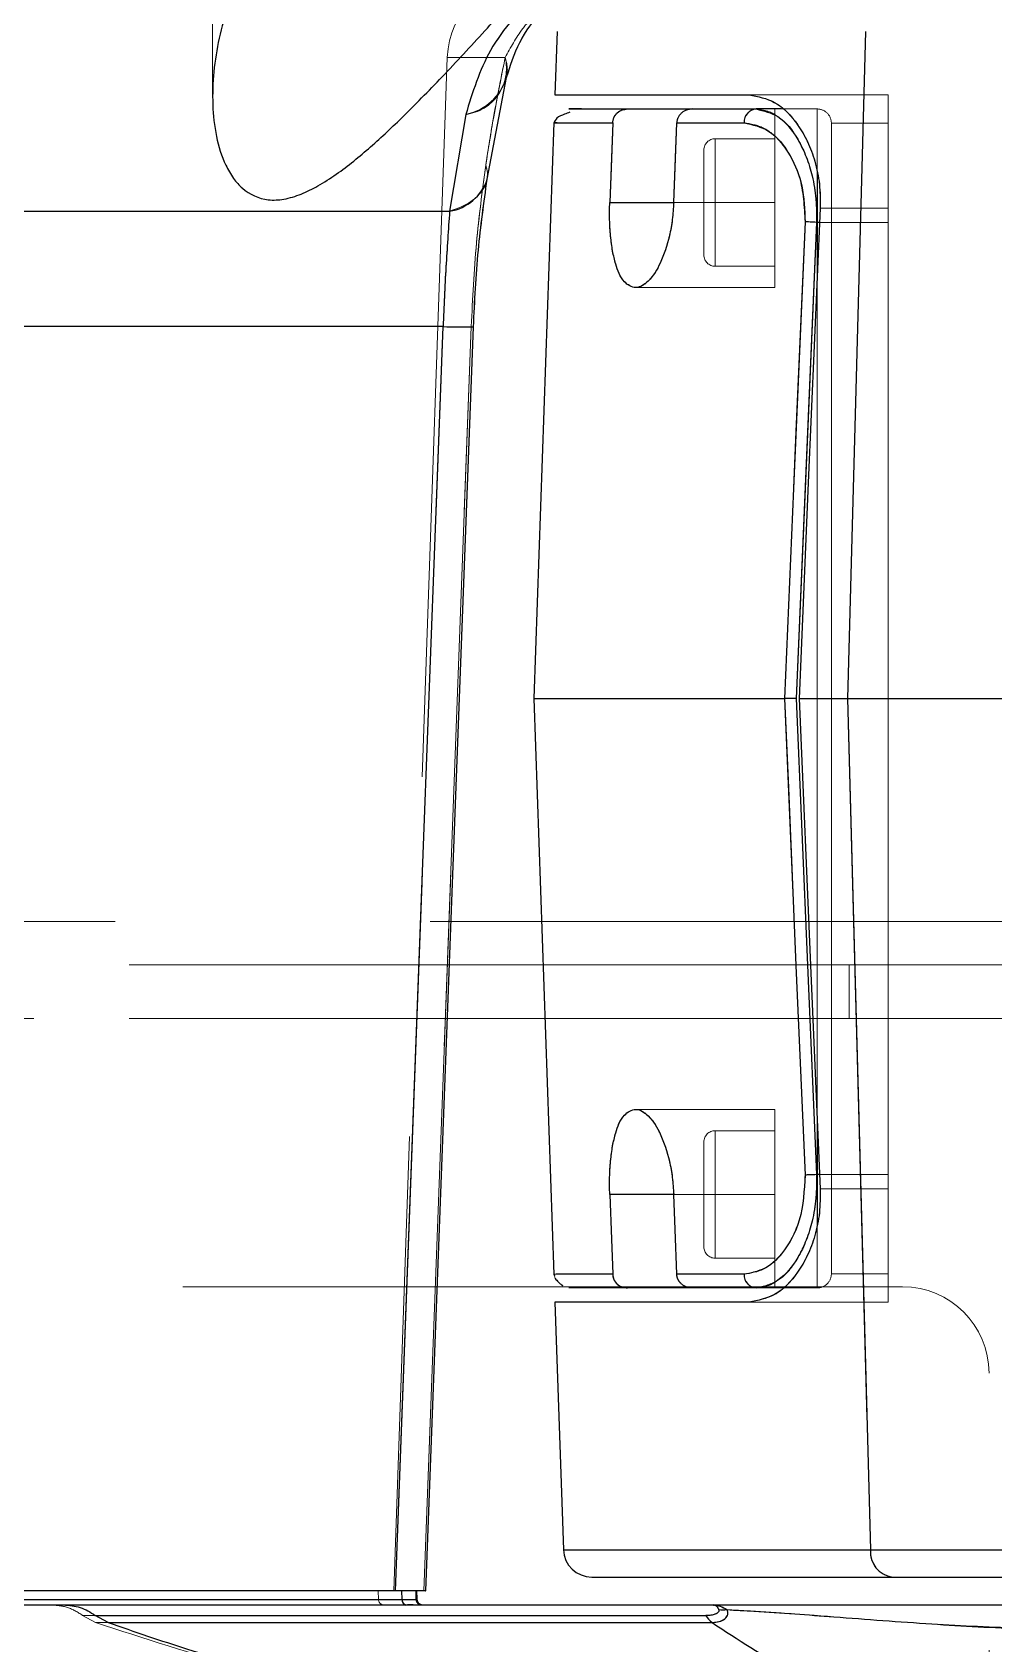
# Model space of a CAD drawing. Header units: millimetres. Extents: x 126 to 938, y 244 to 707.
# Drawn here: x 731.339 to 733.035, y 559.519 to 562.362 of the extents above; entities that cross this region are included whole.
import ezdxf

# ---------------------------------------------------------------- set-up
doc = ezdxf.new("R2010")
doc.units = ezdxf.units.MM
doc.linetypes.add('HIDDEN', pattern=[1.905, 1.27, -0.635])

msp = doc.modelspace()

# ---------------------------------------------------------------- linework, layer by layer
at = {"color": 7, "linetype": 'HIDDEN', "lineweight": 18}
for p, q in [((731.6572, 562.6873), (731.6572, 562.2498)), ((732.8088, 562.3633), (732.777, 561.1866)), ((732.0712, 562.3175), (731.9768, 559.6123)), ((732.0712, 562.3175), (732.1733, 562.3175)), ((732.1416, 562.1028), (732.1758, 562.2822)), ((732.6039, 562.2516), (732.2609, 562.2516)), ((732.389, 562.2266), (732.3079, 562.2266)), ((732.6487, 562.2266), (732.389, 562.2266)), ((732.6487, 562.2266), (732.5035, 562.2266)), ((732.5035, 562.2266), (732.6487, 562.2266)), ((732.6161, 562.2266), (732.5035, 562.2266)), ((732.5035, 562.2266), (732.6487, 562.2266)), ((732.8487, 562.2516), (732.6039, 562.2516)), ((732.6039, 562.2516), (732.8487, 562.2516)), ((732.6161, 562.2266), (732.7237, 562.2266)), ((732.6487, 562.2266), (732.6487, 562.0616)), ((732.6487, 562.2266), (732.6487, 562.0616)), ((732.6487, 562.2266), (732.6487, 562.0616)), ((732.6487, 562.2266), (732.6487, 562.0616)), ((732.7237, 562.2266), (732.6602, 562.2266)), ((732.7237, 562.0266), (732.7237, 562.2266)), ((732.7237, 562.2266), (732.7237, 562.1144)), ((732.8487, 562.0516), (732.8487, 562.2516)), ((732.8487, 562.2516), (732.8487, 562.0516)), ((732.0753, 562.0462), (732.1037, 562.2169)), ((732.3629, 562.2024), (732.2647, 562.2024)), ((732.5946, 562.2024), (732.476, 562.2024)), ((732.7487, 562.2016), (732.7487, 562.0266)), ((732.8487, 562.2016), (732.7487, 562.2016)), ((732.7487, 562.0266), (732.7487, 562.2016)), ((732.7487, 562.2016), (732.8487, 562.2016)), ((732.8487, 562.2016), (732.8487, 562.0266)), ((732.8487, 562.0266), (732.8487, 562.2016)), ((732.5437, 562.1741), (732.5437, 562.0616)), ((732.5437, 562.1741), (732.5437, 561.9491)), ((732.6487, 562.1741), (732.5437, 562.1741)), ((732.5437, 561.9491), (732.5437, 562.1741)), ((732.6487, 562.1741), (732.5437, 562.1741)), ((732.6487, 562.1741), (732.6487, 561.9491)), ((732.6487, 561.9491), (732.6487, 562.1741)), ((732.5237, 562.1541), (732.5237, 562.0167)), ((732.5237, 562.1064), (732.5237, 562.1541)), ((732.5237, 561.9691), (732.5237, 562.1064)), ((732.6487, 562.0616), (732.3577, 562.0616)), ((732.6487, 562.0616), (732.4706, 562.0616)), ((732.4706, 562.0616), (732.6487, 562.0616)), ((732.4706, 562.0616), (732.6487, 562.0616)), ((732.5437, 562.0616), (732.5237, 562.0616)), ((732.5437, 562.0616), (732.5237, 562.0616)), ((732.5437, 561.9491), (732.5437, 562.0616)), ((732.6487, 562.0616), (732.5437, 562.0616)), ((732.6487, 562.0616), (732.5437, 562.0616)), ((732.0753, 562.0462), (730.2948, 562.0462)), ((732.729, 562.0516), (732.8487, 562.0516)), ((732.8487, 562.0516), (732.729, 562.0516)), ((732.8487, 562.0516), (732.8487, 560.3216)), ((732.8487, 560.3216), (732.8487, 562.0516)), ((732.5237, 562.0167), (732.5237, 561.9691)), ((732.7237, 562.0266), (732.7225, 562.0266)), ((732.7487, 562.0266), (732.7237, 562.0266)), ((732.7237, 560.3466), (732.7237, 562.0266)), ((732.7487, 562.0266), (732.728, 562.0266)), ((732.7487, 562.0266), (732.7487, 560.3466)), ((732.8487, 562.0266), (732.7487, 562.0266)), ((732.8487, 562.0266), (732.7487, 562.0266)), ((732.7487, 560.3466), (732.7487, 562.0266)), ((732.8487, 562.0266), (732.8487, 560.3466)), ((732.8487, 560.3466), (732.8487, 562.0266)), ((732.6487, 561.9491), (732.5437, 561.9491)), ((732.5437, 561.9491), (732.6487, 561.9491)), ((732.7237, 561.929), (732.7237, 560.4441)), ((732.403, 561.9116), (732.6487, 561.9116)), ((732.403, 561.9116), (732.6487, 561.9116)), ((730.2126, 561.8428), (732.0637, 561.8428)), ((732.0333, 559.6122), (732.1173, 561.8422)), ((732.6661, 561.1866), (732.2237, 561.1866)), ((732.6866, 561.1866), (732.6661, 561.1866)), ((732.777, 561.1866), (732.6916, 561.1866)), ((732.777, 561.1866), (732.8176, 559.6848)), ((733.8174, 561.1866), (732.777, 561.1866)), ((730.1357, 560.7931), (733.1906, 560.7931)), ((730.2153, 560.7931), (733.2702, 560.7931)), ((732.7801, 560.7169), (729.9325, 560.7169)), ((733.1267, 560.7169), (730.0718, 560.7169)), ((732.7801, 560.7169), (732.7801, 560.622)), ((733.0436, 560.7169), (732.7801, 560.7169)), ((732.7801, 560.622), (729.9325, 560.622)), ((730.0718, 560.622), (733.1267, 560.622)), ((732.7801, 560.622), (733.0436, 560.622)), ((732.6487, 560.4616), (732.403, 560.4616)), ((732.403, 560.4616), (732.403, 560.4616)), ((732.6487, 560.4616), (732.403, 560.4616)), ((732.5437, 560.4241), (732.5437, 560.3116)), ((732.5437, 560.4241), (732.5437, 560.3116)), ((732.5437, 560.3116), (732.5437, 560.4241)), ((732.6487, 560.4241), (732.5437, 560.4241)), ((732.6487, 560.4241), (732.5437, 560.4241)), ((732.5237, 560.4041), (732.5237, 560.3815)), ((732.5237, 560.2416), (732.5237, 560.4041)), ((732.5237, 560.4041), (732.5237, 560.3977)), ((732.5237, 560.3116), (732.5237, 560.4039)), ((732.5237, 560.3977), (732.5237, 560.3935)), ((732.5237, 560.3878), (732.5237, 560.3116)), ((732.5237, 560.3815), (732.5237, 560.219)), ((732.7237, 560.3466), (732.7225, 560.3466)), ((732.7237, 560.1466), (732.7237, 560.3466)), ((732.7487, 560.3466), (732.7237, 560.3466)), ((732.7487, 560.3466), (732.728, 560.3466)), ((732.8487, 560.3216), (732.729, 560.3216)), ((732.729, 560.3216), (732.8487, 560.3216)), ((732.7487, 560.3466), (732.7487, 560.1716)), ((732.8487, 560.3466), (732.7487, 560.3466)), ((732.7487, 560.1716), (732.7487, 560.3466)), ((732.8487, 560.3466), (732.7487, 560.3466)), ((732.8487, 560.3466), (732.8487, 560.1716)), ((732.8487, 560.1716), (732.8487, 560.3466)), ((732.8487, 560.1216), (732.8487, 560.3216)), ((732.8487, 560.3216), (732.8487, 560.1216)), ((732.3577, 560.3116), (732.6487, 560.3116)), ((732.4706, 560.3116), (732.6487, 560.3116)), ((732.6487, 560.3116), (732.4706, 560.3116)), ((732.6487, 560.3116), (732.4706, 560.3116)), ((732.5437, 560.3116), (732.5237, 560.3116)), ((732.5237, 560.2353), (732.5237, 560.3116)), ((732.5237, 560.3116), (732.5237, 560.2192)), ((732.5437, 560.3116), (732.5237, 560.3116)), ((732.5437, 560.1991), (732.5437, 560.3116)), ((732.6487, 560.3116), (732.5437, 560.3116)), ((732.6487, 560.3116), (732.5437, 560.3116)), ((732.5437, 560.1991), (732.5437, 560.3116)), ((732.5437, 560.3116), (732.5437, 560.1991)), ((732.6487, 560.3116), (732.5437, 560.3116)), ((732.6487, 560.3116), (732.5437, 560.3116)), ((732.6487, 560.1466), (732.6487, 560.3116)), ((732.6487, 560.1466), (732.6487, 560.3116)), ((732.6487, 560.1466), (732.6487, 560.3116)), ((732.6487, 560.1466), (732.6487, 560.3116)), ((732.5237, 560.2436), (732.5237, 560.2191)), ((732.5237, 560.219), (732.5237, 560.2416)), ((732.7237, 560.2591), (732.7237, 560.1466)), ((732.5237, 560.2296), (732.5237, 560.2242)), ((732.5237, 560.2242), (732.5237, 560.2191)), ((732.5437, 560.1991), (732.6487, 560.1991)), ((732.5437, 560.1991), (732.6487, 560.1991)), ((732.2601, 560.168), (732.2615, 560.1635)), ((732.476, 560.1707), (732.5946, 560.1707)), ((732.8487, 560.1716), (732.7487, 560.1716)), ((732.8487, 560.1716), (732.7487, 560.1716)), ((732.8744, 560.1488), (725.4004, 560.1488)), ((732.8744, 560.1488), (725.4004, 560.1488)), ((732.2917, 560.1466), (732.389, 560.1466)), ((732.389, 560.1466), (732.6487, 560.1466)), ((732.5035, 560.1466), (732.6487, 560.1466)), ((732.6487, 560.1466), (732.5035, 560.1466)), ((732.5035, 560.1466), (732.6161, 560.1466)), ((732.6487, 560.1466), (732.5035, 560.1466)), ((732.7237, 560.1466), (732.6161, 560.1466)), ((732.7237, 560.1466), (732.6602, 560.1466)), ((732.2609, 560.1216), (732.6039, 560.1216)), ((732.6039, 560.1216), (732.8487, 560.1216)), ((732.8487, 560.1216), (732.6039, 560.1216)), ((733.0268, 558.2375), (733.0268, 559.9964)), ((733.0268, 558.2375), (733.0268, 559.9964)), ((732.8176, 559.6848), (732.2762, 559.6848)), ((733.8307, 559.6848), (732.8176, 559.6848)), ((730.1186, 559.6123), (731.9796, 559.6123)), ((730.1368, 559.6123), (731.9908, 559.6123)), ((731.9908, 559.6123), (730.167, 559.6123)), ((731.9497, 559.5969), (731.9491, 559.6123)), ((732.0155, 559.6123), (731.9491, 559.6123)), ((731.9491, 559.6123), (732.0155, 559.6123)), ((731.9768, 559.6123), (732.0298, 559.6123)), ((731.9796, 559.6123), (732.0331, 559.6123)), ((731.9913, 559.5969), (731.9908, 559.6123)), ((731.9908, 559.6123), (732.0176, 559.6123)), ((732.016, 559.5969), (732.0155, 559.6123)), ((732.0182, 559.5967), (732.0176, 559.6127)), ((732.0298, 559.6123), (732.0326, 559.6123)), ((732.8563, 559.6366), (732.3261, 559.6366)), ((733.8434, 559.6366), (732.8563, 559.6366)), ((731.3715, 559.5873), (727.026, 559.5873)), ((731.9913, 559.5969), (730.137, 559.5969)), ((730.1443, 559.5873), (731.9986, 559.5873)), ((731.9986, 559.5873), (730.1745, 559.5873)), ((732.5405, 559.5873), (731.3715, 559.5873)), ((732.016, 559.5969), (731.9497, 559.5969)), ((731.9497, 559.5969), (732.016, 559.5969)), ((731.9597, 559.5873), (732.0258, 559.5873)), ((732.0258, 559.5873), (731.9597, 559.5873)), ((731.9986, 559.5873), (732.0258, 559.5873)), ((732.0179, 559.5969), (732.016, 559.5969)), ((732.0195, 559.589), (732.0194, 559.5915)), ((732.0258, 559.5873), (732.0257, 559.5873)), ((733.283, 559.5873), (732.5405, 559.5873)), ((732.542, 559.5872), (732.5412, 559.5872)), ((732.5271, 559.569), (731.4279, 559.569)), ((731.4279, 559.569), (731.4507, 559.5564)), ((732.5384, 559.5564), (731.4507, 559.5564))]:
    msp.add_line(p, q, dxfattribs=at)
at = {"color": 7, "linetype": 'Continuous', "lineweight": 25}
for p, q in [((732.2648, 562.3633), (732.2609, 562.2516)), ((732.8088, 562.3633), (732.777, 561.1866)), ((732.1416, 562.1028), (732.1758, 562.2822)), ((732.2609, 562.2516), (732.6039, 562.2516)), ((732.389, 562.2266), (732.5035, 562.2266)), ((732.5035, 562.2266), (732.6161, 562.2266)), ((732.6602, 562.2266), (732.6161, 562.2266)), ((732.1037, 562.2169), (732.0753, 562.0462)), ((732.2592, 562.203), (732.2237, 561.1866)), ((732.476, 562.2024), (732.5946, 562.2024)), ((732.7237, 562.1144), (732.7237, 562.0266)), ((732.3577, 562.0616), (732.4706, 562.0616)), ((730.9985, 562.0462), (732.0753, 562.0462)), ((732.7237, 562.0266), (732.7225, 562.0266)), ((732.7237, 562.0266), (732.7237, 561.929)), ((732.728, 562.0266), (732.7237, 562.0266)), ((732.0637, 561.8428), (730.9937, 561.8428)), ((732.0333, 559.6122), (732.1173, 561.8422)), ((732.2237, 561.1866), (732.2592, 560.1702)), ((732.2237, 561.1866), (732.6661, 561.1866)), ((732.6866, 561.1866), (732.6661, 561.1866)), ((732.6916, 561.1866), (732.777, 561.1866)), ((732.777, 561.1866), (732.8176, 559.6848)), ((732.777, 561.1866), (733.1212, 561.1866)), ((732.7237, 560.4441), (732.7237, 560.3466)), ((732.7237, 560.3466), (732.7225, 560.3466)), ((732.7237, 560.3466), (732.7237, 560.2591)), ((732.728, 560.3466), (732.7237, 560.3466)), ((732.4706, 560.3116), (732.3577, 560.3116)), ((732.2592, 560.1707), (732.2601, 560.168)), ((732.3629, 560.1707), (732.2635, 560.1707)), ((732.5946, 560.1707), (732.476, 560.1707)), ((732.389, 560.1466), (732.2857, 560.1466)), ((732.5035, 560.1466), (732.389, 560.1466)), ((732.6161, 560.1466), (732.5035, 560.1466)), ((732.6602, 560.1466), (732.6161, 560.1466)), ((732.2609, 560.1216), (732.2762, 559.6848)), ((732.6039, 560.1216), (732.2609, 560.1216)), ((732.2762, 559.6848), (732.8176, 559.6848)), ((732.8176, 559.6848), (733.8307, 559.6848)), ((731.9796, 559.6123), (730.1488, 559.6123)), ((731.9913, 559.5969), (731.9908, 559.6123)), ((732.0182, 559.5967), (732.0176, 559.6127)), ((732.3261, 559.6366), (732.8563, 559.6366)), ((732.8563, 559.6366), (733.8434, 559.6366)), ((727.0257, 559.5873), (731.3941, 559.5873)), ((730.1672, 559.5969), (731.9913, 559.5969)), ((731.3941, 559.5873), (732.5405, 559.5873)), ((732.5405, 559.5873), (733.283, 559.5873)), ((731.4728, 559.5564), (731.4502, 559.569)), ((731.4502, 559.569), (732.5271, 559.569)), ((731.4728, 559.5564), (732.5384, 559.5564))]:
    msp.add_line(p, q, dxfattribs=at)
at = {"color": 7, "linetype": 'Continuous', "lineweight": 25, "flags": 128}
for points in [[(732.3629, 562.2024), (732.36, 562.1235), (732.3577, 562.0616)], [(732.4706, 562.0616), (732.4736, 562.1404), (732.476, 562.2024)], [(732.7022, 562.0274), (732.682, 561.5568), (732.6767, 561.4336), (732.6714, 561.3103), (732.6661, 561.1866)], [(732.729, 562.0516), (732.708, 561.5672), (732.6916, 561.1866)], [(732.7225, 562.0266), (732.7196, 562.0267), (732.7167, 562.0268), (732.7138, 562.0269), (732.7111, 562.027), (732.7085, 562.0272), (732.7062, 562.0273), (732.7041, 562.0274), (732.7022, 562.0274)], [(732.7225, 562.0266), (732.7024, 561.5562), (732.6866, 561.1866)], [(731.9796, 559.6123), (732.0268, 560.8656), (732.0637, 561.8428)], [(732.6661, 561.1866), (732.6729, 561.0292), (732.6796, 560.8723), (732.6863, 560.7154), (732.7022, 560.3457)], [(732.6866, 561.1866), (732.7067, 560.7162), (732.7225, 560.3466)], [(732.6916, 561.1866), (732.7125, 560.7022), (732.729, 560.3216)], [(732.7225, 560.3466), (732.7196, 560.3464), (732.7167, 560.3463), (732.7138, 560.3462), (732.7111, 560.3461), (732.7085, 560.346), (732.7062, 560.3459), (732.7041, 560.3458), (732.7022, 560.3457)], [(732.3577, 560.3116), (732.3606, 560.2327), (732.3629, 560.1707)], [(732.476, 560.1707), (732.473, 560.2496), (732.4706, 560.3116)]]:
    msp.add_lwpolyline(points, dxfattribs=at)
at = {"color": 7, "linetype": 'HIDDEN', "lineweight": 18, "flags": 128}
for points in [[(732.3577, 562.0616), (732.3606, 562.1404), (732.3629, 562.2024)], [(732.476, 562.2024), (732.473, 562.1235), (732.4706, 562.0616)], [(732.0753, 562.0462), (732.0932, 562.0527), (732.1087, 562.0606), (732.1214, 562.0697), (732.1312, 562.0798), (732.138, 562.0908), (732.1416, 562.1026), (732.1419, 562.1149), (732.139, 562.1275)], [(732.6661, 561.1866), (732.6729, 561.3439), (732.6796, 561.5008), (732.6863, 561.6577), (732.7022, 562.0274)], [(732.6916, 561.1866), (732.7125, 561.671), (732.729, 562.0516)], [(732.7225, 562.0266), (732.7196, 562.0267), (732.7167, 562.0268), (732.7138, 562.0269), (732.7111, 562.027), (732.7085, 562.0272), (732.7062, 562.0273), (732.7041, 562.0274), (732.7022, 562.0274)], [(732.6866, 561.1866), (732.7067, 561.657), (732.7225, 562.0266)], [(731.9796, 559.6123), (732.0266, 560.8614), (732.0637, 561.8428)], [(732.1134, 561.8428), (732.0668, 560.5998), (732.0298, 559.6123)], [(732.0298, 559.6123), (732.0766, 560.8614), (732.1134, 561.8428)], [(732.0637, 561.8428), (732.0788, 561.8424), (732.0916, 561.8421), (732.102, 561.842), (732.1098, 561.8419), (732.1149, 561.842), (732.1172, 561.8421), (732.1167, 561.8424), (732.1134, 561.8428)], [(732.1134, 561.8428), (732.1167, 561.8424), (732.1173, 561.8422)], [(732.7022, 560.3457), (732.682, 560.8163), (732.6767, 560.9395), (732.6714, 561.0628), (732.6661, 561.1866)], [(732.7225, 560.3466), (732.7024, 560.817), (732.6866, 561.1866)], [(732.6916, 561.1866), (732.7125, 560.7022), (732.729, 560.3216)], [(732.7225, 560.3466), (732.7196, 560.3464), (732.7167, 560.3463), (732.7138, 560.3462), (732.7111, 560.3461), (732.7085, 560.346), (732.7062, 560.3459), (732.7041, 560.3458), (732.7022, 560.3457)], [(732.3629, 560.1707), (732.36, 560.2496), (732.3577, 560.3116)], [(732.4706, 560.3116), (732.4736, 560.2327), (732.476, 560.1707)], [(732.0194, 559.5915), (732.0186, 559.5939), (732.0182, 559.5969)]]:
    msp.add_lwpolyline(points, dxfattribs=at)
at = {"color": 7, "linetype": 'HIDDEN', "lineweight": 18}
for centre, radius, start, end in [((732.2211, 562.3123), 0.15, 90.0016, 177.9982), ((732.0932, 562.2985), 0.0823, 277.2801, 13.3222), ((732.1087, 562.2952), 0.0684, 348.8856, 19.0477), ((732.6179, 562.2033), 0.0233, 94.3867, 182.1602), ((732.7237, 562.2016), 0.025, 0.0049, 90.0087), ((732.7237, 562.2016), 0.025, 0.0049, 90.0087), ((732.5437, 562.1541), 0.02, 90.02, 179.98), ((732.5437, 562.1541), 0.02, 90.02, 179.98), ((732.0914, 562.11), 0.0507, 351.5575, 20.2399), ((732.5437, 561.9691), 0.02, 180.0029, 269.98), ((732.5437, 561.9691), 0.02, 180.0029, 269.98), ((732.5437, 560.4041), 0.02, 90.02, 179.98), ((732.5437, 560.4041), 0.02, 90.02, 179.9971), ((732.5437, 560.2191), 0.02, 180.02, 269.98), ((732.5437, 560.2191), 0.02, 180.0713, 269.98), ((732.6179, 560.1698), 0.0233, 177.8398, 265.6133), ((732.7237, 560.1716), 0.025, 269.9913, 359.9951), ((732.7237, 560.1716), 0.025, 269.9913, 359.9951), ((732.8744, 559.9964), 0.1524, 0.0001, 89.9977), ((732.8744, 559.9964), 0.1524, 0.0001, 89.9977), ((732.8625, 559.6811), 0.045, 175.3191, 262.1143), ((731.9597, 559.5973), 0.01, 181.9628, 270.0181), ((732.0002, 559.596), 0.00887, 174.085, 260.1511), ((732.0259, 559.5971), 0.00989, 181.3558, 269.3472), ((732.0259, 559.5971), 0.00989, 181.3558, 269.3472), ((732.5632, 559.59), 0.0418, 210.2517, 233.6088), ((732.5573, 559.6232), 0.0446, 261.0646, 278.9354)]:
    msp.add_arc(centre, radius, start, end, dxfattribs=at)
at = {"color": 7, "linetype": 'Continuous', "lineweight": 25}
for centre, radius, start, end in [((732.0846, 562.3105), 0.0955, 281.516, 342.6246), ((732.6179, 562.2033), 0.0233, 94.3867, 182.1602), ((732.0615, 562.1295), 0.0845, 279.4481, 341.3822), ((732.0999, 562.6674), 0.8254, 267.4883, 271.213), ((732.6179, 560.1698), 0.0233, 177.8398, 265.6133), ((732.3261, 559.6866), 0.05, 181.9914, 270.0042), ((732.8625, 559.6811), 0.045, 175.3191, 262.1143), ((732.0002, 559.596), 0.00887, 174.085, 260.1511), ((732.5632, 559.59), 0.0418, 210.2517, 233.6088), ((732.5573, 559.6232), 0.0446, 261.0646, 278.9354)]:
    msp.add_arc(centre, radius, start, end, dxfattribs=at)
at = {"color": 7, "linetype": 'HIDDEN', "lineweight": 18}
for points, knots in [([(730.2648, 562.0695), (730.3366, 562.1565), (730.4799, 562.3302), (730.7467, 562.5402), (731.0351, 562.7148), (731.3426, 562.8536), (731.6625, 562.96), (731.9915, 563.0346), (732.3263, 563.0811), (732.5511, 563.0869), (732.6637, 563.0898)], [0, 0, 0, 0, 0.125204, 0.250031, 0.375399, 0.499767, 0.624619, 0.749952, 0.874749, 1, 1, 1, 1]), ([(732.6609, 563.0373), (732.5947, 563.0363), (732.4654, 563.0343), (732.2718, 563.0188), (732.084, 562.9948), (731.8982, 562.9613), (731.7152, 562.9185), (731.5349, 562.866), (731.3131, 562.7878), (731.0549, 562.6731), (730.7705, 562.5035), (730.5074, 562.2998), (730.3657, 562.1307), (730.2948, 562.0462)], [0, 0, 0, 0, 0.0749391, 0.146234, 0.2195699, 0.2890751, 0.3598747, 0.4321101, 0.5014086, 0.6258161, 0.7510401, 0.8754847, 1, 1, 1, 1]), ([(732.3284, 562.4596), (732.3283, 562.4595), (732.3244, 562.459), (732.3165, 562.4556), (732.3042, 562.4507), (732.2911, 562.4438), (732.2728, 562.4327), (732.2503, 562.4163), (732.2258, 562.3936), (732.1976, 562.3622), (732.1828, 562.335), (732.1733, 562.3175)], [0, 0, 0, 0, 0.000949, 0.055173, 0.117613, 0.186034, 0.259644, 0.415208, 0.572332, 0.723903, 1, 1, 1, 1]), ([(732.1758, 562.2822), (732.1824, 562.3033), (732.1959, 562.3462), (732.2298, 562.3916), (732.2616, 562.4218), (732.2826, 562.4372), (732.2989, 562.4469), (732.3098, 562.4525), (732.3196, 562.4567), (732.3259, 562.4588), (732.3287, 562.4597)], [0, 0, 0, 0, 0.271415, 0.549574, 0.685701, 0.812173, 0.868489, 0.919298, 0.963515, 1, 1, 1, 1]), ([(732.1037, 562.2169), (732.1157, 562.2558), (732.1344, 562.3162), (732.1854, 562.3867), (732.2188, 562.4179), (732.236, 562.434)], [0, 0, 0, 0, 0.469545, 0.727375, 1, 1, 1, 1]), ([(732.1733, 562.3175), (732.1828, 562.335), (732.1976, 562.3622), (732.2258, 562.3936), (732.2503, 562.4163), (732.2728, 562.4327), (732.2893, 562.4428), (732.2966, 562.4465), (732.2991, 562.4478)], [0, 0, 0, 0, 0.323414, 0.500961, 0.685013, 0.867238, 0.953463, 1, 1, 1, 1]), ([(732.139, 562.1275), (732.1447, 562.1636), (732.1549, 562.2272), (732.1677, 562.2902), (732.1733, 562.3175)], [0, 0, 0, 0, 0.567604, 1, 1, 1, 1]), ([(732.1733, 562.3175), (732.1663, 562.2826), (732.1535, 562.2195), (732.1435, 562.156), (732.139, 562.1275)], [0, 0, 0, 0, 0.552342, 1, 1, 1, 1]), ([(732.389, 562.2266), (732.3857, 562.2262), (732.3792, 562.2255), (732.3719, 562.221), (732.3675, 562.216), (732.3641, 562.2103), (732.3633, 562.2055), (732.3629, 562.2024)], [0, 0, 0, 0, 0.250232, 0.49935, 0.632741, 0.762095, 1, 1, 1, 1]), ([(732.5035, 562.2266), (732.5001, 562.2262), (732.4934, 562.2256), (732.486, 562.2213), (732.4812, 562.2165), (732.4785, 562.2122), (732.4765, 562.2075), (732.4762, 562.2041), (732.476, 562.2024)], [0, 0, 0, 0, 0.249203, 0.498934, 0.620079, 0.749248, 0.873976, 1, 1, 1, 1]), ([(732.729, 562.0516), (732.729, 562.0658), (732.7289, 562.0936), (732.7208, 562.1333), (732.7077, 562.1687), (732.6862, 562.2055), (732.6537, 562.2415), (732.6193, 562.2485), (732.6039, 562.2516)], [0, 0, 0, 0, 0.164617, 0.322654, 0.468642, 0.600206, 0.821089, 1, 1, 1, 1]), ([(732.7225, 562.0266), (732.7225, 562.0404), (732.7225, 562.0679), (732.716, 562.1067), (732.7052, 562.1421), (732.6877, 562.1791), (732.6654, 562.2066), (732.6384, 562.2234), (732.6247, 562.2253), (732.6161, 562.2266)], [0, 0, 0, 0, 0.168417, 0.334515, 0.477344, 0.617756, 0.833629, 0.89621, 1, 1, 1, 1]), ([(732.7022, 562.0274), (732.7009, 562.0544), (732.6984, 562.104), (732.6685, 562.161), (732.6322, 562.1958), (732.6064, 562.2003), (732.5946, 562.2024)], [0, 0, 0, 0, 0.3566806, 0.6555634, 0.8428789, 1, 1, 1, 1]), ([(732.6487, 562.1046), (732.6487, 562.0826), (732.6487, 562.0386), (732.6487, 562.1069), (732.6487, 562.1384), (732.6487, 562.1564), (732.6487, 562.1787), (732.6487, 562.1563), (732.6487, 562.1392), (732.6487, 562.1176), (732.6487, 562.1046)], [0, 0, 0, 0, 0.191348, 0.382696, 0.544903, 0.65328, 0.691348, 0.729416, 0.837793, 1, 1, 1, 1]), ([(732.5237, 562.0875), (732.5237, 562.0742), (732.5237, 562.0477), (732.5237, 562.0932), (732.5237, 562.1121), (732.5237, 562.1351), (732.5237, 562.1441), (732.5237, 562.1568), (732.5237, 562.1441), (732.5237, 562.135), (732.5237, 562.1128), (732.5237, 562.0971), (732.5237, 562.0875)], [0, 0, 0, 0, 0.13999, 0.279979, 0.439977, 0.539983, 0.612958, 0.63999, 0.667021, 0.739996, 0.840003, 1, 1, 1, 1]), ([(732.1134, 561.8428), (732.1158, 561.8918), (732.1204, 561.9871), (732.1329, 562.0816), (732.139, 562.1275)], [0, 0, 0, 0, 0.514583, 1, 1, 1, 1]), ([(732.139, 562.1275), (732.1329, 562.082), (732.1204, 561.9874), (732.1158, 561.8922), (732.1134, 561.8428)], [0, 0, 0, 0, 0.481757, 1, 1, 1, 1]), ([(732.1173, 561.8422), (732.1196, 561.8877), (732.1238, 561.9749), (732.1358, 562.0614), (732.1416, 562.1028)], [0, 0, 0, 0, 0.521468, 1, 1, 1, 1]), ([(732.3577, 562.0616), (732.3575, 562.0515), (732.3571, 562.0316), (732.3589, 562.003), (732.3622, 561.9768), (732.3689, 561.9494), (732.3777, 561.9231), (732.4047, 561.9066), (732.4313, 561.9253), (732.4497, 561.9577), (732.4621, 561.9956), (732.4687, 562.0317), (732.47, 562.0515), (732.4706, 562.0616)], [0, 0, 0, 0, 0.089209, 0.174868, 0.253101, 0.322172, 0.425215, 0.491154, 0.564255, 0.675417, 0.825051, 0.911292, 1, 1, 1, 1]), ([(732.5237, 562.0357), (732.5237, 562.0489), (732.5237, 562.0754), (732.5237, 562.0299), (732.5237, 562.0111), (732.5237, 561.988), (732.5237, 561.9791), (732.5237, 561.9664), (732.5237, 561.979), (732.5237, 561.9881), (732.5237, 562.0103), (732.5237, 562.026), (732.5237, 562.0357)], [0, 0, 0, 0, 0.140022, 0.280044, 0.440041, 0.540048, 0.612991, 0.640022, 0.667053, 0.739996, 0.840003, 1, 1, 1, 1]), ([(732.6487, 562.0042), (732.6487, 562.0335), (732.6487, 562.0922), (732.6487, 562.0011), (732.6487, 561.9591), (732.6487, 561.9351), (732.6487, 561.9054), (732.6487, 561.9352), (732.6487, 561.9581), (732.6487, 561.9869), (732.6487, 562.0042)], [0, 0, 0, 0, 0.191349, 0.382699, 0.544902, 0.653302, 0.691349, 0.729397, 0.837797, 1, 1, 1, 1]), ([(732.6487, 562.0042), (732.6487, 562.0335), (732.6487, 562.0922), (732.6487, 562.0011), (732.6487, 561.9591), (732.6487, 561.9351), (732.6487, 561.9054), (732.6487, 561.9352), (732.6487, 561.9581), (732.6487, 561.9869), (732.6487, 562.0042)], [0, 0, 0, 0, 0.191349, 0.382699, 0.544902, 0.653302, 0.691349, 0.729397, 0.837797, 1, 1, 1, 1]), ([(732.6487, 562.0185), (732.6487, 562.0405), (732.6487, 562.0846), (732.6487, 562.0162), (732.6487, 561.9847), (732.6487, 561.9667), (732.6487, 561.9445), (732.6487, 561.9668), (732.6487, 561.984), (732.6487, 562.0056), (732.6487, 562.0185)], [0, 0, 0, 0, 0.191338, 0.382675, 0.544901, 0.653272, 0.691338, 0.729404, 0.837775, 1, 1, 1, 1]), ([(732.0637, 561.8428), (732.0652, 561.878), (732.0682, 561.9459), (732.073, 562.0136), (732.0753, 562.0462)], [0, 0, 0, 0, 0.519256, 1, 1, 1, 1]), ([(732.4706, 560.3116), (732.4699, 560.3216), (732.4687, 560.3414), (732.4621, 560.3776), (732.4497, 560.4155), (732.4312, 560.4479), (732.4047, 560.4665), (732.3777, 560.4501), (732.369, 560.4238), (732.3622, 560.3964), (732.3589, 560.3701), (732.3571, 560.3415), (732.3575, 560.3217), (732.3577, 560.3116)], [0, 0, 0, 0, 0.088709, 0.174984, 0.324806, 0.435963, 0.508928, 0.574765, 0.677627, 0.746667, 0.824991, 0.910669, 1, 1, 1, 1]), ([(732.6487, 560.369), (732.6487, 560.3396), (732.6487, 560.2809), (732.6487, 560.372), (732.6487, 560.414), (732.6487, 560.438), (732.6487, 560.4677), (732.6487, 560.4379), (732.6487, 560.415), (732.6487, 560.3862), (732.6487, 560.369)], [0, 0, 0, 0, 0.191349, 0.382699, 0.544902, 0.653302, 0.691349, 0.729397, 0.837797, 1, 1, 1, 1]), ([(732.6487, 560.369), (732.6487, 560.3396), (732.6487, 560.2809), (732.6487, 560.372), (732.6487, 560.414), (732.6487, 560.438), (732.6487, 560.4677), (732.6487, 560.4379), (732.6487, 560.415), (732.6487, 560.3862), (732.6487, 560.369)], [0, 0, 0, 0, 0.191349, 0.382699, 0.544902, 0.653302, 0.691349, 0.729397, 0.837797, 1, 1, 1, 1]), ([(732.6487, 560.3546), (732.6487, 560.3326), (732.6487, 560.2886), (732.6487, 560.3569), (732.6487, 560.3884), (732.6487, 560.4064), (732.6487, 560.4287), (732.6487, 560.4063), (732.6487, 560.3892), (732.6487, 560.3676), (732.6487, 560.3546)], [0, 0, 0, 0, 0.191338, 0.382675, 0.544901, 0.653272, 0.691338, 0.729404, 0.837775, 1, 1, 1, 1]), ([(732.6487, 560.3546), (732.6487, 560.3326), (732.6487, 560.2886), (732.6487, 560.3569), (732.6487, 560.3884), (732.6487, 560.4064), (732.6487, 560.4287), (732.6487, 560.4063), (732.6487, 560.3892), (732.6487, 560.3676), (732.6487, 560.3546)], [0, 0, 0, 0, 0.191338, 0.382675, 0.544901, 0.653272, 0.691338, 0.729404, 0.837775, 1, 1, 1, 1]), ([(732.5946, 560.1707), (732.6098, 560.1742), (732.6443, 560.1823), (732.6782, 560.2281), (732.7003, 560.2837), (732.7015, 560.3242), (732.7022, 560.3457)], [0, 0, 0, 0, 0.20336, 0.462391, 0.715411, 1, 1, 1, 1]), ([(732.6039, 560.1216), (732.6193, 560.1246), (732.6536, 560.1315), (732.6861, 560.1675), (732.7077, 560.2043), (732.7208, 560.2399), (732.729, 560.2795), (732.729, 560.3074), (732.729, 560.3216)], [0, 0, 0, 0, 0.178268, 0.398262, 0.532869, 0.676122, 0.835978, 1, 1, 1, 1]), ([(732.6161, 560.1466), (732.6296, 560.1499), (732.6606, 560.1575), (732.6875, 560.1944), (732.7052, 560.231), (732.716, 560.2664), (732.7225, 560.3052), (732.7225, 560.3327), (732.7225, 560.3466)], [0, 0, 0, 0, 0.164881, 0.381141, 0.521771, 0.664887, 0.831257, 1, 1, 1, 1]), ([(732.6487, 560.2685), (732.6487, 560.2905), (732.6487, 560.3346), (732.6487, 560.2662), (732.6487, 560.2347), (732.6487, 560.2167), (732.6487, 560.1945), (732.6487, 560.2168), (732.6487, 560.234), (732.6487, 560.2556), (732.6487, 560.2685)], [0, 0, 0, 0, 0.191348, 0.382696, 0.544903, 0.65328, 0.691348, 0.729416, 0.837793, 1, 1, 1, 1]), ([(732.6487, 560.2685), (732.6487, 560.2905), (732.6487, 560.3346), (732.6487, 560.2662), (732.6487, 560.2347), (732.6487, 560.2167), (732.6487, 560.1945), (732.6487, 560.2168), (732.6487, 560.234), (732.6487, 560.2556), (732.6487, 560.2685)], [0, 0, 0, 0, 0.191348, 0.382696, 0.544903, 0.65328, 0.691348, 0.729416, 0.837793, 1, 1, 1, 1]), ([(732.2635, 560.1707), (732.2625, 560.1707), (732.2502, 560.1707), (732.325, 560.1707), (732.3473, 560.1707), (732.3629, 560.1707)], [0, 0, 0, 0, 0.026407, 0.323244, 1, 1, 1, 1]), ([(732.389, 560.1466), (732.3857, 560.1469), (732.3792, 560.1475), (732.3706, 560.1529), (732.3657, 560.1596), (732.3633, 560.1657), (732.363, 560.169), (732.3629, 560.1707)], [0, 0, 0, 0, 0.248159, 0.499523, 0.748734, 0.872599, 1, 1, 1, 1]), ([(732.5035, 560.1466), (732.5001, 560.1469), (732.4934, 560.1475), (732.4858, 560.1519), (732.481, 560.1569), (732.4782, 560.1613), (732.4765, 560.166), (732.4762, 560.1691), (732.476, 560.1707)], [0, 0, 0, 0, 0.249797, 0.498906, 0.633607, 0.763395, 0.88329, 1, 1, 1, 1]), ([(732.0155, 559.6123), (732.0164, 559.6123), (732.0191, 559.6123), (732.0104, 559.6123), (732.0042, 559.6123), (731.9958, 559.6123), (731.9908, 559.6123)], [0, 0, 0, 0, 0.074028, 0.199877, 0.512852, 1, 1, 1, 1]), ([(732.0155, 559.6123), (732.0156, 559.6094), (732.0157, 559.6043), (732.0159, 559.5992), (732.016, 559.5969)], [0, 0, 0, 0, 0.559995, 1, 1, 1, 1]), ([(731.4279, 559.569), (731.4193, 559.5744), (731.402, 559.5852), (731.3817, 559.5866), (731.3715, 559.5873)], [0, 0, 0, 0, 0.500571, 1, 1, 1, 1]), ([(732.016, 559.5969), (732.017, 559.5969), (732.0196, 559.5969), (732.0109, 559.5969), (732.0047, 559.5969), (731.9964, 559.5969), (731.9913, 559.5969)], [0, 0, 0, 0, 0.072999, 0.197328, 0.512376, 1, 1, 1, 1]), ([(731.9973, 559.5874), (732.0018, 559.588), (732.0078, 559.5888), (732.0197, 559.5866), (732.0196, 559.5888), (732.0195, 559.589)], [0, 0, 0, 0, 0.710864, 0.980581, 1, 1, 1, 1]), ([(732.0258, 559.5873), (732.0267, 559.5873), (732.0301, 559.5873), (732.011, 559.5873), (732.0041, 559.5873), (731.9986, 559.5873)], [0, 0, 0, 0, 0.068561, 0.248674, 1, 1, 1, 1]), ([(732.5405, 559.5873), (732.5425, 559.5868), (732.5461, 559.5859), (732.5487, 559.5823), (732.5499, 559.5801), (732.5503, 559.5793), (732.5504, 559.5791)], [0, 0, 0, 0, 0.4370842, 0.8105791, 0.9339158, 1, 1, 1, 1]), ([(732.5643, 559.5791), (732.5604, 559.5814), (732.5531, 559.5859), (732.5446, 559.5868), (732.5405, 559.5873)], [0, 0, 0, 0, 0.5251429, 1, 1, 1, 1]), ([(732.5956, 559.3623), (732.5804, 559.3629), (732.4833, 559.3672), (732.333, 559.3666), (732.1559, 559.3939), (731.9552, 559.415), (731.7211, 559.4681), (731.5361, 559.5285), (731.4507, 559.5564)], [0, 0, 0, 0, 0.039333, 0.249963, 0.385202, 0.499512, 0.768867, 1, 1, 1, 1]), ([(732.5504, 559.5791), (732.5506, 559.5782), (732.5509, 559.5763), (732.5478, 559.5731), (732.54, 559.5697), (732.5325, 559.5693), (732.5271, 559.569)], [0, 0, 0, 0, 0.089188, 0.200636, 0.436007, 1, 1, 1, 1]), ([(732.5643, 559.5791), (732.565, 559.5777), (732.5664, 559.575), (732.566, 559.5687), (732.5607, 559.5618), (732.5505, 559.5572), (732.5427, 559.5567), (732.5384, 559.5564)], [0, 0, 0, 0, 0.112857, 0.216178, 0.435457, 0.695971, 1, 1, 1, 1]), ([(733.1133, 559.3623), (733.064, 559.3646), (732.9644, 559.3693), (732.817, 559.4077), (732.672, 559.4678), (732.5836, 559.5265), (732.5384, 559.5564)], [0, 0, 0, 0, 0.239732, 0.484436, 0.73701, 1, 1, 1, 1]), ([(733.2491, 559.5423), (733.1413, 559.5448), (732.9758, 559.5487), (732.7798, 559.5646), (732.6751, 559.5723), (732.6121, 559.5765), (732.5801, 559.5782), (732.5643, 559.5791)], [0, 0, 0, 0, 0.47136, 0.723825, 0.859873, 0.93045, 1, 1, 1, 1])]:
    msp.add_open_spline(points, degree=3, knots=knots, dxfattribs=at)
at = {"color": 7, "linetype": 'Continuous', "lineweight": 25}
for points, knots in [([(731.7095, 562.4686), (731.701, 562.4493), (731.6843, 562.4113), (731.6678, 562.352), (731.6582, 562.2929), (731.6561, 562.2348), (731.6622, 562.1789), (731.6755, 562.1348), (731.6928, 562.1046), (731.7148, 562.0793), (731.7477, 562.0643), (731.7844, 562.0667), (731.814, 562.0758), (731.8448, 562.0913), (731.8864, 562.1182), (731.9368, 562.1595), (732.0001, 562.2191), (732.0684, 562.2895), (732.1409, 562.3678), (732.1888, 562.4217), (732.2121, 562.4479)], [0, 0, 0, 0, 0.059805, 0.117477, 0.173704, 0.228765, 0.28174, 0.332295, 0.357639, 0.379873, 0.426667, 0.452738, 0.482882, 0.513799, 0.550005, 0.622889, 0.697842, 0.796124, 0.900558, 1, 1, 1, 1]), ([(732.1758, 562.2822), (732.1824, 562.3033), (732.1959, 562.3462), (732.2298, 562.3916), (732.2616, 562.4218), (732.2826, 562.4372), (732.2989, 562.4469), (732.3098, 562.4525), (732.3196, 562.4567), (732.3259, 562.4588), (732.3287, 562.4597)], [0, 0, 0, 0, 0.271415, 0.549574, 0.685701, 0.812173, 0.868489, 0.919298, 0.963515, 1, 1, 1, 1]), ([(732.236, 562.434), (732.2188, 562.4179), (732.1854, 562.3867), (732.1344, 562.3162), (732.1157, 562.2558), (732.1037, 562.2169)], [0, 0, 0, 0, 0.272625, 0.530455, 1, 1, 1, 1]), ([(732.3079, 562.2266), (732.3068, 562.2266), (732.2997, 562.2266), (732.2708, 562.2266), (732.3452, 562.2266), (732.371, 562.2266), (732.389, 562.2266)], [0, 0, 0, 0, 0.026773, 0.177205, 0.428226, 1, 1, 1, 1]), ([(732.3629, 562.2024), (732.3633, 562.2055), (732.3641, 562.2104), (732.3675, 562.216), (732.372, 562.221), (732.3791, 562.2256), (732.3857, 562.2262), (732.389, 562.2266)], [0, 0, 0, 0, 0.2377625, 0.3695936, 0.5003125, 0.7489605, 1, 1, 1, 1]), ([(732.5035, 562.2266), (732.5001, 562.2262), (732.4934, 562.2256), (732.4858, 562.2212), (732.481, 562.2162), (732.4782, 562.2118), (732.4765, 562.2072), (732.4762, 562.204), (732.476, 562.2024)], [0, 0, 0, 0, 0.249797, 0.498906, 0.633607, 0.763395, 0.88329, 1, 1, 1, 1]), ([(732.6039, 562.2516), (732.6193, 562.2485), (732.6536, 562.2416), (732.6861, 562.2056), (732.7077, 562.1688), (732.7208, 562.1332), (732.729, 562.0936), (732.729, 562.0657), (732.729, 562.0516)], [0, 0, 0, 0, 0.178268, 0.398262, 0.532869, 0.676122, 0.835978, 1, 1, 1, 1]), ([(732.6161, 562.2266), (732.6296, 562.2233), (732.6606, 562.2156), (732.6875, 562.1787), (732.7052, 562.1422), (732.716, 562.1067), (732.7225, 562.0679), (732.7225, 562.0404), (732.7225, 562.0266)], [0, 0, 0, 0, 0.164881, 0.381141, 0.521771, 0.664887, 0.831257, 1, 1, 1, 1]), ([(732.2647, 562.2024), (732.2632, 562.2024), (732.25, 562.2024), (732.3242, 562.2024), (732.347, 562.2024), (732.3629, 562.2024)], [0, 0, 0, 0, 0.037665, 0.331069, 1, 1, 1, 1]), ([(732.2872, 562.2208), (732.2842, 562.2196), (732.2764, 562.2168), (732.265, 562.2125), (732.2608, 562.2052), (732.2592, 562.2024)], [0, 0, 0, 0, 0.289232, 0.72517, 1, 1, 1, 1]), ([(732.5946, 562.2024), (732.6098, 562.1989), (732.6443, 562.1908), (732.6782, 562.145), (732.7003, 562.0894), (732.7015, 562.0489), (732.7022, 562.0274)], [0, 0, 0, 0, 0.2033603, 0.4623906, 0.7154115, 1, 1, 1, 1]), ([(732.1173, 561.8422), (732.1195, 561.8874), (732.1238, 561.9746), (732.1358, 562.0611), (732.1416, 562.1028)], [0, 0, 0, 0, 0.517788, 1, 1, 1, 1]), ([(732.4706, 562.0616), (732.4699, 562.0515), (732.4687, 562.0317), (732.4621, 561.9955), (732.4497, 561.9576), (732.4312, 561.9252), (732.4047, 561.9067), (732.3777, 561.9231), (732.369, 561.9493), (732.3622, 561.9767), (732.3589, 562.003), (732.3571, 562.0316), (732.3575, 562.0514), (732.3577, 562.0616)], [0, 0, 0, 0, 0.088709, 0.174984, 0.324806, 0.435963, 0.508928, 0.574765, 0.677627, 0.746667, 0.824991, 0.910669, 1, 1, 1, 1]), ([(732.0753, 562.0462), (732.073, 562.0134), (732.0682, 561.9456), (732.0652, 561.8778), (732.0637, 561.8428)], [0, 0, 0, 0, 0.484407, 1, 1, 1, 1]), ([(732.3577, 560.3116), (732.3575, 560.3217), (732.3571, 560.3415), (732.3589, 560.3701), (732.3622, 560.3963), (732.3689, 560.4238), (732.3777, 560.45), (732.4047, 560.4665), (732.4313, 560.4478), (732.4497, 560.4154), (732.4621, 560.3776), (732.4687, 560.3414), (732.47, 560.3216), (732.4706, 560.3116)], [0, 0, 0, 0, 0.089209, 0.174868, 0.253101, 0.322172, 0.425215, 0.491154, 0.564255, 0.675417, 0.825051, 0.911292, 1, 1, 1, 1]), ([(732.7022, 560.3457), (732.7009, 560.3187), (732.6984, 560.2692), (732.6685, 560.2121), (732.6322, 560.1773), (732.6064, 560.1728), (732.5946, 560.1707)], [0, 0, 0, 0, 0.356681, 0.655563, 0.842879, 1, 1, 1, 1]), ([(732.729, 560.3216), (732.729, 560.3074), (732.7289, 560.2795), (732.7208, 560.2398), (732.7077, 560.2044), (732.6862, 560.1676), (732.6537, 560.1316), (732.6193, 560.1247), (732.6039, 560.1216)], [0, 0, 0, 0, 0.164617, 0.322654, 0.468642, 0.600206, 0.821089, 1, 1, 1, 1]), ([(732.7225, 560.3466), (732.7225, 560.3327), (732.7225, 560.3052), (732.716, 560.2664), (732.7052, 560.231), (732.6877, 560.194), (732.6654, 560.1665), (732.6384, 560.1497), (732.6247, 560.1478), (732.6161, 560.1466)], [0, 0, 0, 0, 0.168417, 0.334515, 0.477344, 0.617756, 0.833629, 0.89621, 1, 1, 1, 1]), ([(732.2615, 560.1635), (732.2633, 560.1612), (732.2659, 560.1577), (732.2698, 560.1545), (732.2717, 560.153), (732.2726, 560.1524), (732.2731, 560.152), (732.2734, 560.1518), (732.2736, 560.1516), (732.2738, 560.1515), (732.2739, 560.1514), (732.2742, 560.1512), (732.2744, 560.151), (732.2746, 560.1508), (732.2748, 560.1507), (732.2748, 560.1507)], [0, 0, 0, 0, 0.471056, 0.703268, 0.810608, 0.860861, 0.885153, 0.908802, 0.920306, 0.931811, 0.943057, 0.954047, 0.975639, 0.996525, 1, 1, 1, 1]), ([(732.3629, 560.1707), (732.363, 560.1691), (732.3633, 560.1659), (732.3656, 560.1597), (732.3706, 560.153), (732.3792, 560.1476), (732.3857, 560.1469), (732.389, 560.1466)], [0, 0, 0, 0, 0.122695, 0.246923, 0.500525, 0.749652, 1, 1, 1, 1]), ([(732.5035, 560.1466), (732.5001, 560.1469), (732.4934, 560.1475), (732.486, 560.1518), (732.4812, 560.1566), (732.4785, 560.1609), (732.4765, 560.1656), (732.4762, 560.169), (732.476, 560.1707)], [0, 0, 0, 0, 0.249203, 0.498934, 0.620079, 0.749248, 0.873976, 1, 1, 1, 1]), ([(732.0326, 559.6123), (732.0328, 559.6123), (732.0357, 559.6123), (732.0165, 559.6123), (732.0069, 559.6123), (731.9899, 559.6123), (731.9796, 559.6123)], [0, 0, 0, 0, 0.008073, 0.150393, 0.488002, 1, 1, 1, 1]), ([(731.3941, 559.5873), (731.4042, 559.5866), (731.4245, 559.5852), (731.4416, 559.5744), (731.4502, 559.569)], [0, 0, 0, 0, 0.4996866, 1, 1, 1, 1]), ([(731.9913, 559.5969), (731.9966, 559.5969), (732.0053, 559.5969), (732.0099, 559.5968), (732.0193, 559.5969), (732.018, 559.5969), (732.0179, 559.5969)], [0, 0, 0, 0, 0.521778, 0.860048, 0.993146, 1, 1, 1, 1]), ([(732.0257, 559.5873), (732.0253, 559.5875), (732.0243, 559.588), (732.0227, 559.5888), (732.0214, 559.5898), (732.0206, 559.5906), (732.0201, 559.5912), (732.0197, 559.5917), (732.0193, 559.5924), (732.0188, 559.5936), (732.0183, 559.5951), (732.0182, 559.5963), (732.0182, 559.5969)], [0, 0, 0, 0, 0.109527, 0.250658, 0.408345, 0.487115, 0.526657, 0.565504, 0.64152, 0.716457, 0.861496, 1, 1, 1, 1]), ([(732.5405, 559.5873), (732.5407, 559.5873), (732.5409, 559.5873), (732.5412, 559.5872), (732.5412, 559.5872)], [0, 0, 0, 0, 0.6272, 1, 1, 1, 1]), ([(732.5504, 559.5791), (732.5503, 559.5793), (732.5492, 559.5816), (732.5466, 559.5857), (732.5425, 559.5868), (732.5405, 559.5873)], [0, 0, 0, 0, 0.066201, 0.562558, 1, 1, 1, 1]), ([(732.5405, 559.5873), (732.5446, 559.5868), (732.5531, 559.5859), (732.5604, 559.5814), (732.5643, 559.5791)], [0, 0, 0, 0, 0.4748571, 1, 1, 1, 1]), ([(731.4728, 559.5564), (731.5193, 559.5403), (731.6168, 559.5067), (731.7729, 559.4635), (731.9306, 559.428), (732.0812, 559.4017), (732.2326, 559.3817), (732.4081, 559.3658), (732.5388, 559.3635), (732.6109, 559.3623)], [0, 0, 0, 0, 0.127144, 0.266683, 0.418637, 0.54483, 0.661908, 0.813634, 1, 1, 1, 1]), ([(732.5271, 559.569), (732.5325, 559.5693), (732.54, 559.5697), (732.5478, 559.5731), (732.551, 559.5763), (732.5506, 559.5782), (732.5504, 559.5791)], [0, 0, 0, 0, 0.563802, 0.799182, 0.910596, 1, 1, 1, 1]), ([(732.5384, 559.5564), (732.5427, 559.5567), (732.5505, 559.5572), (732.5607, 559.5618), (732.566, 559.5687), (732.5664, 559.575), (732.565, 559.5777), (732.5643, 559.5791)], [0, 0, 0, 0, 0.304517, 0.565109, 0.784458, 0.887829, 1, 1, 1, 1]), ([(732.5384, 559.5564), (732.5836, 559.5265), (732.672, 559.4678), (732.817, 559.4077), (732.9644, 559.3693), (733.064, 559.3646), (733.1133, 559.3623)], [0, 0, 0, 0, 0.26299, 0.515564, 0.760268, 1, 1, 1, 1]), ([(732.5643, 559.5791), (732.5801, 559.5782), (732.6201, 559.5761), (732.6831, 559.5717), (732.7878, 559.5639), (732.9226, 559.5536), (733.0879, 559.5441), (733.1957, 559.5429), (733.2491, 559.5423)], [0, 0, 0, 0, 0.0695452, 0.1751095, 0.2761568, 0.528605, 0.7666449, 1, 1, 1, 1])]:
    msp.add_open_spline(points, degree=3, knots=knots, dxfattribs=at)

doc.saveas('drawing.dxf')
